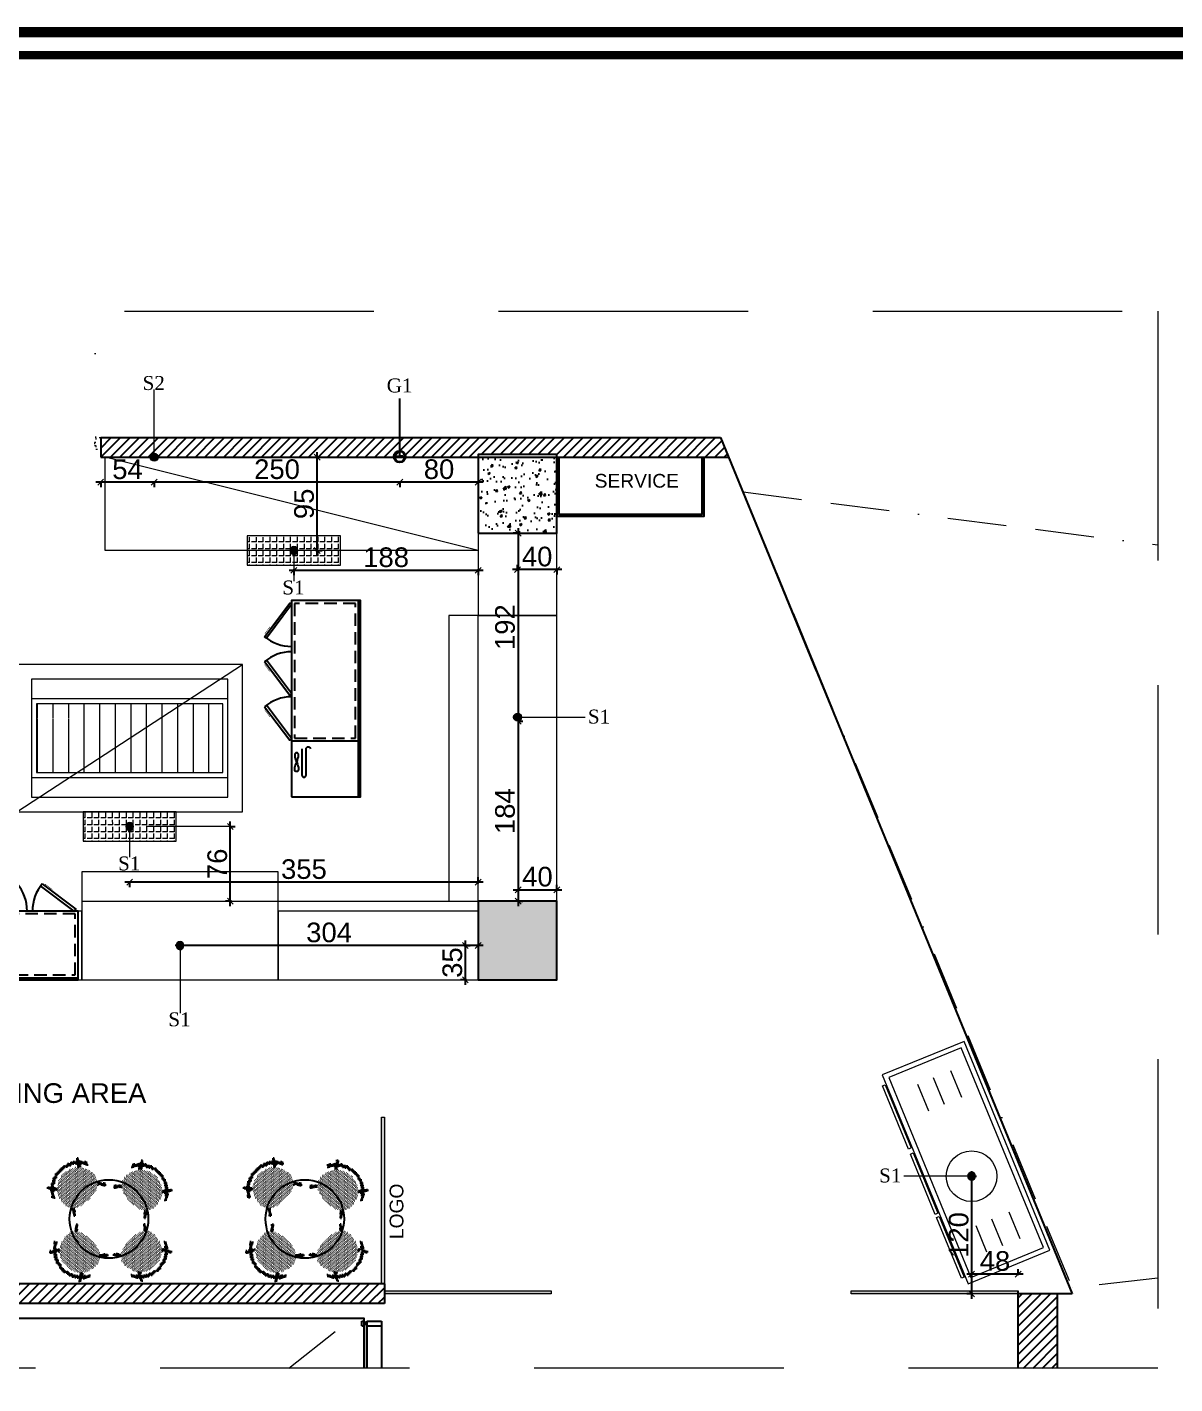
# Model space of a CAD drawing. Header units: millimetres. Extents: x 60271 to 65257, y 2062 to 12046.
# Drawn here: x 61408 to 62577, y 3580 to 4962 of the extents above; entities that cross this region are included whole.
import ezdxf

# ---------------------------------------------------------------- set-up
doc = ezdxf.new("R2010")
doc.units = ezdxf.units.MM
for name, pattern in [('DASHED', [19.05, 12.7, -6.35]), ('DGN Style 1', [9692.577647, 16.127417, -9676.45023]), ('HIDDENX2', [19.05, 12.7, -6.35]), ('OUT LINE BUILDING$0$( Border )', [21, 6, -3, 6, -3, 0, -3])]:
    doc.linetypes.add(name, pattern=pattern)
for name, color, linetype in [('002 Çizgi', 7, 'Continuous'), ('A-AREA-PATT', 1, 'Continuous'), ('A2-1-00-000 - Level 18', 1, 'Continuous'), ('A2-1-00-000 - Level 32', 1, 'Continuous'), ('A2-1-00-000 - Level 9', 1, 'Continuous'), ('COLUMNS', 8, 'Continuous'), ('GAZ', 3, 'Continuous'), ('S2000-024 Gaz Tes İşaretler', 3, 'Continuous')]:
    doc.layers.add(name, color=color, linetype=linetype)
for name, color, linetype, lineweight in [('1 LI object floor plan', 8, 'Continuous', 18), ('312M_Cerceve', 10, 'Continuous', 60), ('312M_Mutfak1', 163, 'Continuous', 18), ('ELK', 1, 'Continuous', 25), ('FURNITURE', 134, 'Continuous', 25), ('HIDDEN', 8, 'OUT LINE BUILDING$0$( Border )', 13), ('p_tarama', 251, 'Continuous', 15), ('p_ölçü', 40, 'Continuous', 15), ('sıhhi', 150, 'Continuous', 9), ('t_mutfak ekipmanları', 167, 'Continuous', 18), ('t_olcu', 40, 'Continuous', 13), ('TXT', 3, 'Continuous', 25)]:
    doc.layers.add(name, color=color, linetype=linetype, lineweight=lineweight)
doc.layers.add('2 F oak 52', color=7, linetype='Continuous', true_color=0xf6d39b)
doc.layers.add('WINDOW', color=7, linetype='Continuous', true_color=0x0059b3)
doc.layers.add('2 FL shadow 5', color=251, linetype='Continuous', lineweight=9, true_color=0x505050)
doc.layers.add('b-furn_Pen_No__118', color=7, linetype='Continuous', lineweight=13, true_color=0x573938)
doc.styles.add('olcu', font='arial.ttf')
doc.styles.add('SAS', font='sanss___.ttf')
doc.styles.add('YAZI', font='times.ttf', dxfattribs={"height": 11})
doc.dimstyles.new('olcu50', dxfattribs={"dimtxt": 20, "dimasz": 6, "dimexe": 5, "dimexo": 0, "dimgap": 3, "dimtad": 1, "dimdec": 0, "dimzin": 12, "dimdsep": 46, "dimtxsty": 'olcu', "dimblk": 'OBLIQUE', "dimcen": 0, "dimdle": 5, "dimclrd": 256, "dimclre": 256, "dimclrt": 256, "dimadec": 0, "dimazin": 0, "dimtfac": 1, "dimtdec": 0, "dimtix": 1, "dimtmove": 2, "dimatfit": 2, "dimfxl": 20, "dimfxlon": 1, "dimtolj": 1, "dimtzin": 0, "dimarcsym": 0})
pattern_1 = [(45, (16396.7055, 8116.4585), (-4.8083261, 4.8083261), [])]
pattern_2 = [(50, (16396.705, 8116.458), (24.386846, -2.133573), [2.55, -28.05]), (355, (16396.705, 8116.458), (-4.717545, 25.574533), [2.04, -22.44]), (100.451444, (16398.738, 8116.28), (19.669301, 23.44096), [2.167167, -23.838832]), (46.1842, (16396.705, 8123.258), (36.286205, -5.627656), [3.825, -42.075]), (96.635635, (16399.73, 8122.79), (31.778506, 33.120032), [3.250752, -35.758268]), (351.18416, (16396.705, 8123.26), (31.778506, 33.120032), [3.06, -33.66]), (21, (16400.105, 8121.558), (20.29484, -13.689042), [2.55, -28.05]), (326, (16400.105, 8121.558), (8.272721, 24.655102), [2.04, -22.44]), (71.451445, (16401.797, 8120.418), (28.567561, 10.966059), [2.167166, -23.838832]), (37.5, (16396.7055, 8116.4585), (0.413435, 11.318391), [0, -22.168, 0, -22.78, 0, -22.525]), (7.5, (16396.705, 8116.458), (8.9443643, 13.4099982), [0, -12.988, 0, -21.658, 0, -8.585]), (327.5, (16389.1235, 8116.4585), (18.1499628, -0.7668656), [0, -8.5, 0, -26.52, 0, -35.19]), (317.5, (16385.723, 8116.458), (19.82833, 3.4035694), [0, -11.05, 0, -17.612, 0, -24.99])]
pattern_3 = [(2e-15, (-15036.3138, -9809.6434), (0.67865625, 1.3573125), [0, -1.3573125])]

# ---------------------------------------------------------------- blocks, each defined once
blk = doc.blocks.new('*U4')
at = {"layer": 'A2-1-00-000 - Level 9', "color": 1, "linetype": 'DGN Style 1', "lineweight": 0}
for p, q in [((452, -372), (452, 486)), ((-500, -384), (-500, -372)), ((-500, -372), (-453, -372)), ((-453, -372), (-453, -418)), ((500, -372), (452, -372)), ((452, -372), (452, -418)), ((500, -384), (500, -372)), ((-500, -486), (-500, -474)), ((-453, -486), (-500, -486)), ((-453, -418), (-438, -418)), ((-438, -448), (-453, -448)), ((-453, -448), (-453, -486)), ((-438, -418), (-438, -448)), ((452, -418), (438, -418)), ((438, -418), (438, -448)), ((438, -448), (452, -448)), ((452, -448), (452, -486)), ((452, -486), (500, -486)), ((500, -486), (500, -474))]:
    blk.add_line(p, q, dxfattribs=at)
blk.add_arc((452, -418), 904, 90, 180, dxfattribs=at)
blk = doc.blocks.new('chr4')
at = {"layer": '2 F oak 52'}
h = blk.add_hatch(dxfattribs=at)
h.set_pattern_fill('DOTS', color=256, scale=0.855, style=0)
h.set_pattern_definition(pattern_3)
h.paths.add_polyline_path([(11054.4, -2964.7, 0.285475), (11028.8, -2979.5, 0.388251), (11031.2, -2981.8, -0.278738), (11054.4, -2967.1, -0.278738), (11077.7, -2981.8, 0.388251), (11080.1, -2979.5, 0.285475)])
h.paths.add_polyline_path([(11073.4, -2975.6, 0.027312), (11071.3, -2973.6), (11069.6, -2976.1, -0.028203), (11071.5, -2978.5)], flags=17)
h.paths.add_polyline_path([(11074.1, -2969.2), (11073, -2970.9, -0.025782), (11075.1, -2972.8), (11076.5, -2970.7, 0.990533)], flags=17)
h.paths.add_polyline_path([(11039.2, -2976.1), (11037.6, -2973.6, 0.027312), (11035.5, -2975.6), (11037.4, -2978.5, -0.028203)], flags=17)
h.paths.add_polyline_path([(11034.8, -2969.2, 0.990533), (11032.4, -2970.7), (11033.7, -2972.8, -0.025782), (11035.9, -2970.9)], flags=17)
h.paths.add_polyline_path([(11072.8, -3001.6, -0.035026), (11071.1, -3003.2), (11072.7, -3005.2, -0.379521), (11074.4, -3003.7)])
h.paths.add_polyline_path([(11075.8, -3004.5, 1.067653), (11073.1, -3006.4), (11075.2, -3008.9, 0.000668), (11075.2, -3008.9, 0.012703), (11075.3, -3009, 0.945767), (11077.4, -3007.1)])
h.paths.add_polyline_path([(11037.7, -3003.2, -0.035026), (11036.1, -3001.6), (11034.5, -3003.7, -0.379521), (11036.1, -3005.2)])
h.paths.add_polyline_path([(11033.1, -3004.5), (11031.5, -3007.1, 0.971423), (11033.6, -3008.9), (11035.8, -3006.4, 1.067653)])
at = {"layer": '2 FL shadow 5'}
h = blk.add_hatch(dxfattribs=at)
h.set_pattern_fill('DOTS', color=256, scale=0.855, style=0)
h.set_pattern_definition(pattern_3)
edge = h.paths.add_edge_path()
edge.add_arc((11055.5, -2932.3), 75.2, 263.3778, 269.2231)
edge.add_arc((11053.4, -2932.3), 75.2, 270.7769, 276.6222)
edge.add_arc((11060.5, -2990.5), 16.5, 275.4895, 321.476)
edge.add_arc((11065, -2993.3), 11.3, 318.0873, 355.5155)
edge.add_arc((11048.1, -2994.2), 28.2, 0.0253, 25.9963)
edge.add_arc((11049.4, -2993.7), 26.8, 26.3351, 40.9939)
edge.add_arc((11054.4, -2993.6), 23.1, 48.8879, 90)
edge.add_arc((11054.4, -2993.6), 23.1, 90, 131.1121)
edge.add_arc((11059.5, -2993.7), 26.8, 139.0061, 153.6649)
edge.add_arc((11060.8, -2994.2), 28.2, 154.0037, 179.9747)
edge.add_arc((11043.8, -2993.3), 11.3, 184.4845, 221.9127)
edge.add_arc((11048.4, -2990.5), 16.5, 218.524, 264.5105)
at = {"layer": '1 LI object floor plan'}
for p, q in [((11034.5, -3003.7), (11036.1, -3001.6)), ((11036.1, -3005.2), (11037.7, -3003.2)), ((11072.7, -3005.2), (11071.1, -3003.2)), ((11074.4, -3003.7), (11072.8, -3001.6))]:
    blk.add_line(p, q, dxfattribs=at)
for centre, start, end in [((11053.5, -2992.7), 128.8296, 134.737), ((11055.4, -2992.7), 45.263, 51.1704)]:
    blk.add_arc(centre, 28, start, end, dxfattribs=at)
blk = doc.blocks.new('188-70')
at = {"layer": '002 Çizgi', "color": 7}
blk.add_line((24.3, -122), (24.3, 78), dxfattribs=at)
for points in [[(-71.3, 41.3), (-45.7, 75.5), (-43.7, 74), (-69.3, 39.7)], [(-43.7, -122), (26.3, -122), (26.3, 78), (-43.7, 78)], [(-71.5, 15.9), (-45.7, -18.2), (-43.7, -16.7), (-69.4, 17.4)], [(-71.5, -30.1), (-45.7, -64.2), (-43.7, -62.6), (-69.4, -28.5)], [(-40.6, -93.6), (-40.5, -92.1), (-40, -90.4), (-39.4, -88.6), (-38.6, -86.6), (-37.9, -84.7), (-37.3, -82.8), (-36.8, -81.1), (-36.6, -79.7), (-36.8, -78.5), (-37.3, -77.7), (-37.9, -77.2), (-38.6, -77), (-39.4, -77.2), (-40, -77.7), (-40.5, -78.5), (-40.6, -79.7), (-40.5, -81.1), (-40, -82.8), (-39.4, -84.7), (-38.6, -86.6), (-37.9, -88.6), (-37.3, -90.4), (-36.8, -92.1), (-36.6, -93.6), (-36.8, -94.7), (-37.3, -95.6), (-37.9, -96.1), (-38.6, -96.2), (-39.4, -96.1), (-40, -95.6), (-40.5, -94.7)]]:
    blk.add_lwpolyline(points, close=True, dxfattribs=at)
at = {"layer": '002 Çizgi', "color": 7, "linetype": 'DASHED'}
blk.add_lwpolyline([(21.3, -62), (21.3, 75), (-40.7, 75), (-40.7, -62)], close=True, dxfattribs=at)
at = {"layer": '002 Çizgi', "color": 7, "const_width": 0.428}
for points in [[(-69.7, 43.5), (-71, 44.5), (-66.7, 50.2), (-65.7, 51.6)], [(-69.8, 13.7), (-71.1, 12.7), (-66.9, 7), (-65.8, 5.6)], [(-69.8, -32.3), (-71.1, -33.3), (-66.9, -39), (-65.8, -40.4)]]:
    blk.add_lwpolyline(points, dxfattribs=at)
at = {"layer": '002 Çizgi', "color": 7}
blk.add_lwpolyline([(24.3, -65), (-43.7, -65)], dxfattribs=at)
for points in [[(-33.3, -73), (-33.3, -99.7, 1), (-29, -99.7)], [(-29, -99.7), (-29, -73, -1), (-24.6, -73)]]:
    blk.add_lwpolyline(points, format="xyb", dxfattribs=at)
for centre, start, end in [((-43.7, 74), 229.755, 270), ((-43.7, -16.7), 90, 130.5092), ((-43.7, -62.6), 90, 130.5092)]:
    blk.add_arc(centre, 42.7, start, end, dxfattribs=at)
blk = doc.blocks.new('23f22323')
at = {"layer": 'p_tarama'}
for p, q in [((61387.1, 9871), (61357.8, 9871)), ((61513, 9871), (61542.3, 9871)), ((61387.1, 9851.8), (61357.8, 9851.8)), ((61513, 9851.8), (61542.3, 9851.8)), ((61387.1, 9834.5), (61357.8, 9834.5)), ((61513, 9834.5), (61542.3, 9834.5))]:
    blk.add_line(p, q, dxfattribs=at)
for points in [[(61335.1, 9804.7), (61565.1, 9804.7), (61565.1, 9894.7), (61335.1, 9894.7)], [(61340.1, 9809.7), (61560.1, 9809.7), (61560.1, 9889.7), (61340.1, 9889.7)], [(61345.4, 9803.6), (61415, 9803.6), (61415, 9800.6), (61345.4, 9800.6)], [(61420.5, 9803.6), (61487, 9803.6), (61487, 9800.6), (61420.5, 9800.6)], [(61490.5, 9803.6), (61557.2, 9803.6), (61557.2, 9800.6), (61490.5, 9800.6)]]:
    blk.add_lwpolyline(points, close=True, dxfattribs=at)
blk.add_circle((61465.1, 9849.7), 25.8, dxfattribs=at)
blk = doc.blocks.new('c43243cc')
at = {"layer": 'sıhhi'}
blk.add_hatch(color=5, dxfattribs=at).paths.add_polyline_path([(149042.4, -426.4, 1), (149050.4, -426.4, 1)])
blk.add_circle((149046.4, -426.4), 4, dxfattribs=at)
blk = doc.blocks.new('A$C45BD7F52')
at = {"layer": 'S2000-024 Gaz Tes İşaretler'}
h = blk.add_hatch(color=256, dxfattribs=at)
h.paths.add_polyline_path([(8, 4, 1), (0, 4, 1)])
h.paths.add_polyline_path([(7.5, 4, 1), (0.5, 4, 1)], flags=16)
for radius in [4, 3.5]:
    blk.add_circle((4, 4), radius, dxfattribs=at)
blk = doc.blocks.new('A$C73223F6F')
at = {"layer": 'GAZ'}
blk.add_hatch(color=256, dxfattribs=at).paths.add_polyline_path([(2.6, 6.8), (2.6, 5.4), (9.4, 5.2), (9.4, 6.6)])
blk.add_lwpolyline([(2.6, 6.8), (9.4, 6.6), (9.4, 5.2), (2.6, 5.4)], close=True, dxfattribs=at)
at = {"layer": 'GAZ', "xscale": 1.499999999995655, "yscale": 1.499999999995655, "zscale": 1.499999999995655, "rotation": 358.3670394844737}
blk.add_blockref('A$C45BD7F52', (-0.2, 0.2), dxfattribs=at)
blk = doc.blocks.new('_OBLIQUE')
at = {"color": 0, "linetype": 'ByBlock'}
blk.add_line((-0.5, -0.5), (0.5, 0.5), dxfattribs=at)
blk = doc.blocks.new('*D70')
at = {"layer": 'Defpoints', "color": 0, "transparency": 16777216}
for p in [(61787.9, 4523.7), (61867.7, 4523.7), (61787.9, 4498.2)]:
    blk.add_point(p, dxfattribs=at)
at = {"layer": 't_olcu', "lineweight": -2, "transparency": 16777216}
for p, q in [((61872.7, 4498.2), (61782.9, 4498.2)), ((61787.9, 4499.4), (61787.9, 4493.2)), ((61867.7, 4499.4), (61867.7, 4493.2))]:
    blk.add_line(p, q, dxfattribs=at)
at = {"layer": 't_olcu', "lineweight": -2, "transparency": 16777216, "xscale": 6, "yscale": 6, "zscale": 6, "rotation": 180}
blk.add_blockref('_OBLIQUE', (61787.9, 4498.2), dxfattribs=at)
at = {"layer": 't_olcu', "lineweight": -2, "transparency": 16777216, "xscale": 6, "yscale": 6, "zscale": 6}
blk.add_blockref('_OBLIQUE', (61867.7, 4498.2), dxfattribs=at)
at = {"layer": 't_olcu', "transparency": 16777216, "insert": (61827.8, 4511.4), "char_height": 20, "attachment_point": 5, "style": 'olcu'}
blk.add_mtext('\\A1;80', dxfattribs=at)
blk = doc.blocks.new('*D71')
at = {"layer": 'Defpoints', "color": 0, "transparency": 16777216}
for p in [(61537.7, 4523.7), (61787.9, 4523.7), (61537.7, 4498.2)]:
    blk.add_point(p, dxfattribs=at)
at = {"layer": 't_olcu', "lineweight": -2, "transparency": 16777216}
for p, q in [((61792.9, 4498.2), (61532.7, 4498.2)), ((61537.7, 4499.4), (61537.7, 4493.2)), ((61787.9, 4499.4), (61787.9, 4493.2))]:
    blk.add_line(p, q, dxfattribs=at)
at = {"layer": 't_olcu', "lineweight": -2, "transparency": 16777216, "xscale": 6, "yscale": 6, "zscale": 6, "rotation": 180}
blk.add_blockref('_OBLIQUE', (61537.7, 4498.2), dxfattribs=at)
at = {"layer": 't_olcu', "lineweight": -2, "transparency": 16777216, "xscale": 6, "yscale": 6, "zscale": 6}
blk.add_blockref('_OBLIQUE', (61787.9, 4498.2), dxfattribs=at)
at = {"layer": 't_olcu', "transparency": 16777216, "insert": (61662.8, 4511.4), "char_height": 20, "attachment_point": 5, "style": 'olcu'}
blk.add_mtext('\\A1;250', dxfattribs=at)
blk = doc.blocks.new('*D72')
at = {"layer": 'Defpoints', "color": 0, "transparency": 16777216}
for p in [(61483.2, 4523.7), (61537.7, 4523.7), (61483.2, 4498.2)]:
    blk.add_point(p, dxfattribs=at)
at = {"layer": 't_olcu', "lineweight": -2, "transparency": 16777216}
for p, q in [((61542.7, 4498.2), (61478.2, 4498.2)), ((61483.2, 4499.4), (61483.2, 4493.2)), ((61537.7, 4499.4), (61537.7, 4493.2))]:
    blk.add_line(p, q, dxfattribs=at)
at = {"layer": 't_olcu', "lineweight": -2, "transparency": 16777216, "xscale": 6, "yscale": 6, "zscale": 6, "rotation": 180}
blk.add_blockref('_OBLIQUE', (61483.2, 4498.2), dxfattribs=at)
at = {"layer": 't_olcu', "lineweight": -2, "transparency": 16777216, "xscale": 6, "yscale": 6, "zscale": 6}
blk.add_blockref('_OBLIQUE', (61537.7, 4498.2), dxfattribs=at)
at = {"layer": 't_olcu', "transparency": 16777216, "insert": (61510.5, 4511.3), "char_height": 20, "attachment_point": 5, "style": 'olcu'}
blk.add_mtext('\\A1;54', dxfattribs=at)
blk = doc.blocks.new('*D73')
at = {"layer": 'Defpoints', "color": 0, "transparency": 16777216}
for p in [(61680, 4523.7), (61703.6, 4523.7), (61680, 4428.7)]:
    blk.add_point(p, dxfattribs=at)
at = {"layer": 't_olcu', "lineweight": -2, "transparency": 16777216}
for p, q in [((61702.4, 4523.7), (61708.6, 4523.7)), ((61703.6, 4423.7), (61703.6, 4528.7)), ((61702.4, 4428.7), (61708.6, 4428.7))]:
    blk.add_line(p, q, dxfattribs=at)
at = {"layer": 't_olcu', "lineweight": -2, "transparency": 16777216, "xscale": 6, "yscale": 6, "zscale": 6}
for p, rotation in [((61703.6, 4523.7), 90), ((61703.6, 4428.7), 270)]:
    blk.add_blockref('_OBLIQUE', p, dxfattribs=dict(at, rotation=rotation))
at = {"layer": 't_olcu', "transparency": 16777216, "insert": (61690.4, 4476.2), "char_height": 20, "attachment_point": 5, "rotation": 90, "style": 'olcu'}
blk.add_mtext('\\A1;95', dxfattribs=at)
blk = doc.blocks.new('*D74')
at = {"layer": 'Defpoints', "color": 0, "transparency": 16777216}
for p in [(61867.7, 4446.4), (61680, 4428.7), (61867.7, 4408.5)]:
    blk.add_point(p, dxfattribs=at)
at = {"layer": 't_olcu', "lineweight": -2, "transparency": 16777216}
for p, q in [((61680, 4409.7), (61680, 4403.5)), ((61867.7, 4409.7), (61867.7, 4403.5)), ((61675, 4408.5), (61872.7, 4408.5))]:
    blk.add_line(p, q, dxfattribs=at)
at = {"layer": 't_olcu', "lineweight": -2, "transparency": 16777216, "xscale": 6, "yscale": 6, "zscale": 6, "rotation": 180}
blk.add_blockref('_OBLIQUE', (61680, 4408.5), dxfattribs=at)
at = {"layer": 't_olcu', "lineweight": -2, "transparency": 16777216, "xscale": 6, "yscale": 6, "zscale": 6}
blk.add_blockref('_OBLIQUE', (61867.7, 4408.5), dxfattribs=at)
at = {"layer": 't_olcu', "transparency": 16777216, "insert": (61773.9, 4421.7), "char_height": 20, "attachment_point": 5, "style": 'olcu'}
blk.add_mtext('\\A1;188', dxfattribs=at)
blk = doc.blocks.new('*D75')
at = {"layer": 'Defpoints', "color": 0, "transparency": 16777216}
for p in [(61947.7, 4446.4), (61907.7, 4409.2), (61907.7, 4254.9)]:
    blk.add_point(p, dxfattribs=at)
at = {"layer": 't_olcu', "lineweight": -2, "transparency": 16777216}
for p, q in [((61952.7, 4409.2), (61902.7, 4409.2)), ((61907.7, 4408), (61907.7, 4414.2)), ((61947.7, 4410.5), (61947.7, 4404.2))]:
    blk.add_line(p, q, dxfattribs=at)
at = {"layer": 't_olcu', "lineweight": -2, "transparency": 16777216, "xscale": 6, "yscale": 6, "zscale": 6, "rotation": 180}
blk.add_blockref('_OBLIQUE', (61907.7, 4409.2), dxfattribs=at)
at = {"layer": 't_olcu', "lineweight": -2, "transparency": 16777216, "xscale": 6, "yscale": 6, "zscale": 6}
blk.add_blockref('_OBLIQUE', (61947.7, 4409.2), dxfattribs=at)
at = {"layer": 't_olcu', "transparency": 16777216, "insert": (61927.7, 4422.4), "char_height": 20, "attachment_point": 5, "style": 'olcu'}
blk.add_mtext('\\A1;40', dxfattribs=at)
blk = doc.blocks.new('*D76')
at = {"layer": 'Defpoints', "color": 0, "transparency": 16777216}
for p in [(61947.7, 4446.4), (61907.7, 4254.9), (61908.3, 4254.9)]:
    blk.add_point(p, dxfattribs=at)
at = {"layer": 't_olcu', "lineweight": -2, "transparency": 16777216}
for p, q in [((61908.3, 4451.4), (61908.3, 4249.9)), ((61909.5, 4446.4), (61903.3, 4446.4)), ((61907.7, 4254.9), (61913.3, 4254.9))]:
    blk.add_line(p, q, dxfattribs=at)
at = {"layer": 't_olcu', "lineweight": -2, "transparency": 16777216, "xscale": 6, "yscale": 6, "zscale": 6}
for p, rotation in [((61908.3, 4446.4), 90), ((61908.3, 4254.9), 270)]:
    blk.add_blockref('_OBLIQUE', p, dxfattribs=dict(at, rotation=rotation))
at = {"layer": 't_olcu', "transparency": 16777216, "insert": (61895.1, 4350.6), "char_height": 20, "attachment_point": 5, "rotation": 90, "style": 'olcu'}
blk.add_mtext('\\A1;192', dxfattribs=at)
blk = doc.blocks.new('*D77')
at = {"layer": 'Defpoints', "color": 0, "transparency": 16777216}
for p in [(61907.7, 4254.9), (61907.7, 4071.4), (61908.3, 4071.4)]:
    blk.add_point(p, dxfattribs=at)
at = {"layer": 't_olcu', "lineweight": -2, "transparency": 16777216}
for p, q in [((61908.3, 4259.9), (61908.3, 4066.4)), ((61907.7, 4254.9), (61913.3, 4254.9)), ((61907.7, 4071.4), (61913.3, 4071.4))]:
    blk.add_line(p, q, dxfattribs=at)
at = {"layer": 't_olcu', "lineweight": -2, "transparency": 16777216, "xscale": 6, "yscale": 6, "zscale": 6}
for p, rotation in [((61908.3, 4254.9), 90), ((61908.3, 4071.4), 270)]:
    blk.add_blockref('_OBLIQUE', p, dxfattribs=dict(at, rotation=rotation))
at = {"layer": 't_olcu', "transparency": 16777216, "insert": (61895.1, 4163.1), "char_height": 20, "attachment_point": 5, "rotation": 90, "style": 'olcu'}
blk.add_mtext('\\A1;184', dxfattribs=at)
blk = doc.blocks.new('*D78')
at = {"layer": 'Defpoints', "color": 0, "transparency": 16777216}
for p in [(61908.3, 4258.9), (61947.7, 4083.1), (61947.7, 4071.4)]:
    blk.add_point(p, dxfattribs=at)
at = {"layer": 't_olcu', "lineweight": -2, "transparency": 16777216}
for p, q in [((61903.3, 4083.1), (61952.7, 4083.1)), ((61908.3, 4084.4), (61908.3, 4078.1)), ((61947.7, 4081.9), (61947.7, 4088.1))]:
    blk.add_line(p, q, dxfattribs=at)
at = {"layer": 't_olcu', "lineweight": -2, "transparency": 16777216, "xscale": 6, "yscale": 6, "zscale": 6, "rotation": 180}
blk.add_blockref('_OBLIQUE', (61908.3, 4083.1), dxfattribs=at)
at = {"layer": 't_olcu', "lineweight": -2, "transparency": 16777216, "xscale": 6, "yscale": 6, "zscale": 6}
blk.add_blockref('_OBLIQUE', (61947.7, 4083.1), dxfattribs=at)
at = {"layer": 't_olcu', "transparency": 16777216, "insert": (61928, 4096.3), "char_height": 20, "attachment_point": 5, "style": 'olcu'}
blk.add_mtext('\\A1;40', dxfattribs=at)
blk = doc.blocks.new('*D79')
at = {"layer": 'Defpoints', "color": 0, "transparency": 16777216}
for p in [(61564, 4026.4), (61564, 4026.2), (61867.7, 4031.4)]:
    blk.add_point(p, dxfattribs=at)
at = {"layer": 't_olcu', "lineweight": -2, "transparency": 16777216}
for p, q in [((61872.7, 4026.2), (61559, 4026.2)), ((61564, 4026.4), (61564, 4021.2)), ((61867.7, 4027.5), (61867.7, 4021.2))]:
    blk.add_line(p, q, dxfattribs=at)
at = {"layer": 't_olcu', "lineweight": -2, "transparency": 16777216, "xscale": 6, "yscale": 6, "zscale": 6, "rotation": 180}
blk.add_blockref('_OBLIQUE', (61564, 4026.2), dxfattribs=at)
at = {"layer": 't_olcu', "lineweight": -2, "transparency": 16777216, "xscale": 6, "yscale": 6, "zscale": 6}
blk.add_blockref('_OBLIQUE', (61867.7, 4026.2), dxfattribs=at)
at = {"layer": 't_olcu', "transparency": 16777216, "insert": (61715.8, 4039.5), "char_height": 20, "attachment_point": 5, "style": 'olcu'}
blk.add_mtext('\\A1;304', dxfattribs=at)
blk = doc.blocks.new('*D80')
at = {"layer": 'Defpoints', "color": 0, "transparency": 16777216}
for p in [(61564, 4026.4), (61854.6, 4026.4), (61867.7, 3991.4)]:
    blk.add_point(p, dxfattribs=at)
at = {"layer": 't_olcu', "lineweight": -2, "transparency": 16777216}
for p, q in [((61853.4, 4026.4), (61859.6, 4026.4)), ((61854.6, 3986.4), (61854.6, 4031.4)), ((61855.9, 3991.4), (61849.6, 3991.4))]:
    blk.add_line(p, q, dxfattribs=at)
at = {"layer": 't_olcu', "lineweight": -2, "transparency": 16777216, "xscale": 6, "yscale": 6, "zscale": 6}
for p, rotation in [((61854.6, 4026.4), 90), ((61854.6, 3991.4), 270)]:
    blk.add_blockref('_OBLIQUE', p, dxfattribs=dict(at, rotation=rotation))
at = {"layer": 't_olcu', "transparency": 16777216, "insert": (61841.4, 4008.9), "char_height": 20, "attachment_point": 5, "rotation": 90, "style": 'olcu'}
blk.add_mtext('\\A1;35', dxfattribs=at)
blk = doc.blocks.new('*D81')
at = {"layer": 'Defpoints', "color": 0, "transparency": 16777216}
for p in [(61512.7, 4147.5), (61512.7, 4090.8), (61867.7, 4071.4)]:
    blk.add_point(p, dxfattribs=at)
at = {"layer": 't_olcu', "lineweight": -2, "transparency": 16777216}
for p, q in [((61512.7, 4092), (61512.7, 4085.8)), ((61867.7, 4089.5), (61867.7, 4095.8)), ((61872.7, 4090.8), (61507.7, 4090.8))]:
    blk.add_line(p, q, dxfattribs=at)
at = {"layer": 't_olcu', "lineweight": -2, "transparency": 16777216, "xscale": 6, "yscale": 6, "zscale": 6, "rotation": 180}
blk.add_blockref('_OBLIQUE', (61512.7, 4090.8), dxfattribs=at)
at = {"layer": 't_olcu', "lineweight": -2, "transparency": 16777216, "xscale": 6, "yscale": 6, "zscale": 6}
blk.add_blockref('_OBLIQUE', (61867.7, 4090.8), dxfattribs=at)
at = {"layer": 't_olcu', "transparency": 16777216, "insert": (61690.2, 4104), "char_height": 20, "attachment_point": 5, "style": 'olcu'}
blk.add_mtext('\\A1;355', dxfattribs=at)
blk = doc.blocks.new('*D82')
at = {"layer": 'Defpoints', "color": 0, "transparency": 16777216}
for p in [(61512.7, 4147.5), (61615.2, 4147.5), (61867.7, 4071.4)]:
    blk.add_point(p, dxfattribs=at)
at = {"layer": 't_olcu', "lineweight": -2, "transparency": 16777216}
for p, q in [((61613.9, 4147.5), (61620.2, 4147.5)), ((61615.2, 4066.4), (61615.2, 4152.5)), ((61616.4, 4071.4), (61610.2, 4071.4))]:
    blk.add_line(p, q, dxfattribs=at)
at = {"layer": 't_olcu', "lineweight": -2, "transparency": 16777216, "xscale": 6, "yscale": 6, "zscale": 6}
for p, rotation in [((61615.2, 4147.5), 90), ((61615.2, 4071.4), 270)]:
    blk.add_blockref('_OBLIQUE', p, dxfattribs=dict(at, rotation=rotation))
at = {"layer": 't_olcu', "transparency": 16777216, "insert": (61602, 4109.5), "char_height": 20, "attachment_point": 5, "rotation": 90, "style": 'olcu'}
blk.add_mtext('\\A1;76', dxfattribs=at)
blk = doc.blocks.new('*D99')
at = {"layer": 'Defpoints', "color": 0, "transparency": 16777216}
for p in [(62370.2, 3791.3), (62370.2, 3691.6), (62417.7, 3671.4)]:
    blk.add_point(p, dxfattribs=at)
at = {"layer": 't_olcu', "lineweight": -2, "transparency": 16777216}
for p, q in [((62422.7, 3691.6), (62365.2, 3691.6)), ((62370.2, 3692.9), (62370.2, 3686.6)), ((62417.7, 3690.4), (62417.7, 3696.6))]:
    blk.add_line(p, q, dxfattribs=at)
at = {"layer": 't_olcu', "lineweight": -2, "transparency": 16777216, "xscale": 6, "yscale": 6, "zscale": 6, "rotation": 180}
blk.add_blockref('_OBLIQUE', (62370.2, 3691.6), dxfattribs=at)
at = {"layer": 't_olcu', "lineweight": -2, "transparency": 16777216, "xscale": 6, "yscale": 6, "zscale": 6}
blk.add_blockref('_OBLIQUE', (62417.7, 3691.6), dxfattribs=at)
at = {"layer": 't_olcu', "transparency": 16777216, "insert": (62394, 3704.8), "char_height": 20, "attachment_point": 5, "style": 'olcu'}
blk.add_mtext('\\A1;48', dxfattribs=at)
blk = doc.blocks.new('*D100')
at = {"layer": 'Defpoints', "color": 0, "transparency": 16777216}
for p in [(62370.2, 3791.3), (62370.3, 3791.3), (62417.7, 3671.4)]:
    blk.add_point(p, dxfattribs=at)
at = {"layer": 't_olcu', "lineweight": -2, "transparency": 16777216}
for p, q in [((62370.2, 3791.3), (62375.3, 3791.3)), ((62370.3, 3666.4), (62370.3, 3796.3)), ((62371.6, 3671.4), (62365.3, 3671.4))]:
    blk.add_line(p, q, dxfattribs=at)
at = {"layer": 't_olcu', "lineweight": -2, "transparency": 16777216, "xscale": 6, "yscale": 6, "zscale": 6}
for p, rotation in [((62370.3, 3791.3), 90), ((62370.3, 3671.4), 270)]:
    blk.add_blockref('_OBLIQUE', p, dxfattribs=dict(at, rotation=rotation))
at = {"layer": 't_olcu', "transparency": 16777216, "insert": (62357.1, 3731.4), "char_height": 20, "attachment_point": 5, "rotation": 90, "style": 'olcu'}
blk.add_mtext('\\A1;120', dxfattribs=at)

msp = doc.modelspace()

# ---------------------------------------------------------------- hatches: boundary and pattern name
at = {"layer": 'COLUMNS', "ltscale": 10}
h = msp.add_hatch(dxfattribs=at)
h.set_pattern_fill('ANSI31', color=256, scale=54.4)
h.set_pattern_definition(pattern_1)
h.paths.add_polyline_path([(61483.2, 4543.7), (61483.2, 4523.7), (61867.7, 4523.7), (61867.7, 4526.4), (61947.7, 4526.4), (61947.7, 4523.7), (62122.6, 4523.7), (62114.4, 4543.7)])
h.paths.add_polyline_path([(61383.2, 4523.7), (61383.2, 4543.7), (60828.2, 4543.7), (60828.2, 4523.7)])
at = {"layer": 'COLUMNS', "ltscale": 3}
h = msp.add_hatch(dxfattribs=at)
h.set_pattern_fill('AR-CONC', color=256, scale=3.4)
h.set_pattern_definition(pattern_2)
h.paths.add_polyline_path([(61947.7, 4523.7), (61867.7, 4523.7), (61867.7, 4446.4), (61947.7, 4446.4)])
h = msp.add_hatch(dxfattribs=at)
h.set_pattern_fill('AR-CONC', color=256, scale=3.4)
h.set_pattern_definition(pattern_2)
h.paths.add_polyline_path([(60947.7, 4071.4), (60867.7, 4071.4), (60867.7, 3991.4), (60947.7, 3991.4)])
h.paths.add_polyline_path([(61947.7, 4071.4), (61868.4, 4071.4), (61868.4, 3991.4), (61947.7, 3991.4)])
h = msp.add_hatch(color=256, dxfattribs=at)
h.dxf.hatch_style = 1
h.paths.add_polyline_path([(61772.1, 3851.5), (61769.1, 3851.5), (61769.1, 3681.5), (61772.1, 3681.5)])
at = {"layer": 'COLUMNS', "ltscale": 10}
h = msp.add_hatch(dxfattribs=at)
h.set_pattern_fill('ANSI31', color=256, scale=54.4)
h.set_pattern_definition(pattern_1)
h.paths.add_polyline_path([(61305.2, 3681.5), (61305.2, 3661.5), (61772.1, 3661.5), (61772.1, 3681.5)])
at = {"layer": 'COLUMNS', "ltscale": 3}
h = msp.add_hatch(color=256, dxfattribs=at)
h.dxf.hatch_style = 1
h.paths.add_polyline_path([(61942.1, 3671.4), (61942.1, 3674.4), (61772.1, 3674.4), (61772.1, 3671.4)])
h = msp.add_hatch(color=256, dxfattribs=at)
h.dxf.hatch_style = 1
h.paths.add_polyline_path([(61942.1, 3671.4), (61942.1, 3674.4), (61772.1, 3674.4), (61772.1, 3671.4)])
h = msp.add_hatch(color=256, dxfattribs=at)
h.dxf.hatch_style = 1
h.paths.add_polyline_path([(62417.7, 3671.4), (62417.7, 3674.4), (62247.7, 3674.4), (62247.7, 3671.4)])
at = {"layer": 'COLUMNS', "ltscale": 10}
h = msp.add_hatch(dxfattribs=at)
h.set_pattern_fill('ANSI31', color=256, scale=54.4)
h.set_pattern_definition([(45, (20909.5166, 5366.707), (-4.8083261, 4.8083261), [])])
h.paths.add_polyline_path([(62417.7, 3595.8), (62457.7, 3595.8), (62457.7, 3671.4), (62417.7, 3671.4)])
at = {"layer": 't_mutfak ekipmanları'}
h = msp.add_hatch(dxfattribs=at)
h.set_pattern_fill('ANGLE', color=256, angle=450.0145)
h.set_pattern_definition([(90.01446, (58619.275, -3666.017), (-6.985, -0.001763), [5.08, -1.905]), (180.01446, (58619.275, -3666.017), (0.001763, -6.985), [5.08, -1.905])])
h.paths.add_polyline_path([(61632.5, 4413.7), (61632.5, 4443.7), (61727.5, 4443.7), (61727.5, 4413.7)])
h = msp.add_hatch(dxfattribs=at)
h.set_pattern_fill('ANSI31', color=0, scale=5, angle=225, style=0)
h.set_pattern_definition([(270, (69959.612, -130084.296), (15.875, -4e-15), [])])
h.paths.add_polyline_path([(61607.7, 4202.5), (61607.7, 4257.5), (61417.7, 4257.5), (61417.7, 4202.5)])
h.paths.add_polyline_path([(61607.7, 4257.5), (61607.7, 4272.5), (61417.7, 4272.5), (61417.7, 4258.2)])
h = msp.add_hatch(dxfattribs=at)
h.set_pattern_fill('ANGLE', color=256, angle=450.0145)
h.set_pattern_definition([(90.01446, (58451.975, -3947.159), (-6.985, -0.001763), [5.08, -1.905]), (180.01446, (58451.975, -3947.159), (0.001763, -6.985), [5.08, -1.905])])
h.paths.add_polyline_path([(61465.2, 4132.5), (61465.2, 4162.5), (61560.2, 4162.5), (61560.2, 4132.5)])

# ---------------------------------------------------------------- linework, layer by layer
at = {"layer": '312M_Cerceve', "linetype": 'Continuous'}
msp.add_line((63875.4, 4935), (60298.3, 4935), dxfattribs=at)
at = {"layer": '312M_Cerceve'}
for points, const_width in [([(63897.2, 4956.7), (60276.5, 4956.7), (60276.5, 2066.7), (63897.2, 2066.7)], 10.2), ([(63872.5, 4932.1), (60301.2, 4932.1), (60301.2, 2091.4), (63872.5, 2091.4)], 5.81)]:
    msp.add_lwpolyline(points, close=True, dxfattribs=dict(at, const_width=const_width))
at = {"layer": '312M_Mutfak1'}
for points in [[(61947.7, 4446.4), (61867.7, 4446.4), (61867.7, 4362.4), (61947.7, 4362.4)], [(61260.2, 3991.4), (61464, 3991.4), (61464, 4061.4), (61260.2, 4061.4)], [(61664, 3991.4), (61867.7, 3991.4), (61867.7, 4061.4), (61664, 4061.4)]]:
    msp.add_lwpolyline(points, close=True, dxfattribs=at)
for points in [[(61837.7, 4071.4), (61947.7, 4071.4), (61947.7, 4362.4), (61837.7, 4362.4), (61837.7, 4071.4)], [(61837.7, 4071.4), (61867.7, 4071.4), (61867.7, 4362.4), (61837.7, 4362.4), (61837.7, 4071.4)], [(61664, 4101.4), (61464, 4101.4), (61464, 3991.4), (61664, 3991.4), (61664, 4101.4)], [(61664, 4101.4), (61464, 4101.4), (61464, 4071.4), (61664, 4071.4), (61664, 4101.4)]]:
    msp.add_lwpolyline(points, dxfattribs=at)
at = {"layer": 'A-AREA-PATT', "ltscale": 3}
msp.add_line((61483.2, 4543.7), (61483.2, 4523.7), dxfattribs=at)
at = {"layer": 'A2-1-00-000 - Level 18'}
for p, q in [((61483.2, 4543.7), (61493.9, 4543.7)), ((61483.2, 4543.7), (62114.4, 4543.7)), ((61483.2, 4523.7), (62122.6, 4523.7)), ((61772.1, 3681.5), (61305.2, 3681.5)), ((61772.1, 3681.5), (61772.1, 3661.5)), ((62417.7, 3595.8), (62417.7, 3674.4)), ((62472.7, 3671.4), (62417.7, 3671.4)), ((62457.7, 3595.8), (62457.7, 3671.4)), ((61772.1, 3661.5), (61305.2, 3661.5))]:
    msp.add_line(p, q, dxfattribs=at)
at = {"layer": 'A2-1-00-000 - Level 18', "flags": 128}
msp.add_lwpolyline([(61751.6, 3595.8), (61751.6, 3646.5), (61304.2, 3646.5), (61304.2, 3659), (60853.2, 3659), (60853.2, 3646.5), (60818.2, 3646.5), (60745.5, 3646.5)], dxfattribs=at)
at = {"layer": 'A2-1-00-000 - Level 32'}
for q in [(62211.9, 4306.2), (62472.7, 3671.4)]:
    msp.add_line((62114.4, 4543.7), q, dxfattribs=at)
at = {"layer": 'b-furn_Pen_No__118', "linetype": 'Continuous', "flags": 128}
for points in [[(61769.1, 3681.5), (61769.1, 3851.5), (61772.1, 3851.5), (61772.1, 3681.5)], [(61942.1, 3671.4), (61772.1, 3671.4), (61772.1, 3674.4), (61942.1, 3674.4)], [(61942.1, 3671.4), (61772.1, 3671.4), (61772.1, 3674.4), (61942.1, 3674.4)], [(62417.7, 3671.4), (62247.7, 3671.4), (62247.7, 3674.4), (62417.7, 3674.4)]]:
    msp.add_lwpolyline(points, close=True, dxfattribs=at)
at = {"layer": 'COLUMNS', "ltscale": 3, "flags": 128}
for points in [[(61867.7, 4446.4), (61947.7, 4446.4), (61947.7, 4526.4), (61867.7, 4526.4)], [(61867.7, 3991.4), (61947.7, 3991.4), (61947.7, 4071.4), (61867.7, 4071.4)]]:
    msp.add_lwpolyline(points, close=True, dxfattribs=at)
at = {"layer": 'ELK', "color": 3}
msp.add_line((61787.7, 4525), (61787.7, 4583.6), dxfattribs=at)
at = {"layer": 'FURNITURE', "ltscale": 10}
for points in [[(61947.7, 4523.7), (61947.7, 4463.7), (62097.7, 4463.7), (62097.7, 4523.7)], [(61949.7, 4523.7), (61949.7, 4465.7), (62095.7, 4465.7), (62095.7, 4523.7)]]:
    msp.add_lwpolyline(points, dxfattribs=at)
at = {"layer": 'FURNITURE'}
for centre in [(61491.6, 3747.7), (61691.1, 3747.7)]:
    msp.add_circle(centre, 40, dxfattribs=at)
at = {"layer": 'HIDDEN', "ltscale": 10}
msp.add_line((61674.9, 3595.8), (61739.1, 3646.5), dxfattribs=at)
for points in [[(62211.9, 4308.6), (62137.6, 4488.4), (62211.9, 4478.9)], [(62469.8, 3684.7), (62137.6, 4488.4), (62559.8, 4434.4)], [(62559.8, 3687.3), (62472.7, 3677.8), (62472.7, 3677.8)]]:
    msp.add_lwpolyline(points, dxfattribs=at)
at = {"layer": 'p_tarama', "linetype": 'HIDDENX2', "ltscale": 20}
msp.add_lwpolyline([(60745.5, 4672.4), (62559.8, 4672.4), (62559.8, 3595.8), (60745.5, 3595.8)], close=True, dxfattribs=at)
at = {"layer": 'sıhhi'}
for p, q in [((61537.7, 4523.7), (61537.7, 4592.6)), ((61680, 4428.7), (61680, 4397.4)), ((61907.7, 4258.9), (61976.6, 4258.9)), ((61512.7, 4147.5), (61512.7, 4116.3)), ((61564, 4026.4), (61564, 3957.5)), ((62370.2, 3791.3), (62301.3, 3791.3))]:
    msp.add_line(p, q, dxfattribs=at)
at = {"layer": 't_mutfak ekipmanları'}
for p, q in [((61867.7, 4428.7), (61487.7, 4523.7)), ((61397.7, 4162.5), (61627.7, 4312.5))]:
    msp.add_line(p, q, dxfattribs=at)
for points in [[(61487.7, 4523.7), (61867.7, 4523.7), (61867.7, 4428.7), (61487.7, 4428.7)], [(61632.5, 4443.7), (61632.5, 4413.7), (61727.5, 4413.7), (61727.5, 4443.7)], [(61397.7, 4162.5), (61627.7, 4162.5), (61627.7, 4312.5), (61397.7, 4312.5)], [(61412.7, 4177.5), (61612.7, 4177.5), (61612.7, 4297.5), (61412.7, 4297.5)], [(61465.2, 4162.5), (61465.2, 4132.5), (61560.2, 4132.5), (61560.2, 4162.5)]]:
    msp.add_lwpolyline(points, close=True, dxfattribs=at)
at = {"layer": 't_mutfak ekipmanları', "color": 0}
for points in [[(61612.7, 4197.5), (61612.7, 4277.5), (61412.7, 4277.5), (61412.7, 4197.5)], [(61607.7, 4202.5), (61607.7, 4272.5), (61417.7, 4272.5), (61417.7, 4202.5)]]:
    msp.add_lwpolyline(points, close=True, dxfattribs=at)
at = {"layer": 't_olcu'}
for p, q in [((61615.2, 4147.5), (61529.5, 4147.5)), ((61615.2, 4071.4), (61847.1, 4071.4))]:
    msp.add_line(p, q, dxfattribs=at)
at = {"layer": 'WINDOW', "ltscale": 10}
for p, q in [((61749.1, 3646.5), (61304.2, 3646.5)), ((61749.1, 3638.7), (61749.1, 3643.7)), ((61749.1, 3643.7), (61751.6, 3643.7)), ((61749.1, 3638.7), (61751.6, 3638.7)), ((61751.6, 3643.7), (61751.6, 3595.8)), ((61754.1, 3642.2), (61751.6, 3642.2)), ((61754.1, 3640.2), (61751.6, 3640.2)), ((61754.1, 3643.7), (61754.1, 3595.8)), ((61754.1, 3643.7), (61769.1, 3643.7)), ((61754.1, 3638.7), (61769.1, 3638.7)), ((61769.1, 3643.7), (61769.1, 3595.8))]:
    msp.add_line(p, q, dxfattribs=at)

# ---------------------------------------------------------------- block references
for p, rotation in [((67164, -6217.2), 135), ((71455.9, 9416.6), 224.9999999999999), ((67363.5, -6217.2), 135), ((71655.5, 9416.6), 224.9999999999999)]:
    msp.add_blockref('chr4', p, dxfattribs=dict(rotation=rotation))
at = {"layer": 'A2-1-00-000 - Level 9', "extrusion": (0, 0, -1), "xscale": -0.1, "yscale": 0.1, "zscale": 0.1, "rotation": 359.9999999733196}
msp.add_blockref('*U4', (-61433.2, 4580.5), dxfattribs=at)
at = {"layer": 'FURNITURE', "rotation": 45}
for p in [(51528.1, -1922.2), (51727.6, -1922.2)]:
    msp.add_blockref('chr4', p, dxfattribs=at)
at = {"layer": 'FURNITURE', "xscale": -1, "rotation": 315}
for p in [(71456.5, -1924.7), (71656, -1924.7)]:
    msp.add_blockref('chr4', p, dxfattribs=at)
at = {"layer": 'GAZ', "color": 3, "rotation": 8.454303259601529}
msp.add_blockref('A$C73223F6F', (61782.7, 4517.5), dxfattribs=at)
at = {"layer": 'p_ölçü', "rotation": 292.3338575578061}
msp.add_blockref('23f22323', (29902.5, 56902.7), dxfattribs=at)
at = {"layer": 'sıhhi'}
for p, rotation in [((210584.1, 4097.3), 180), ((61481.4, -144787.5), 90.00000000000001)]:
    msp.add_blockref('c43243cc', p, dxfattribs=dict(at, rotation=rotation))
at = {"layer": 'sıhhi', "xscale": -1}
for p in [(210726.4, 4855), (210559.1, 4573.9), (210610.4, 4452.7)]:
    msp.add_blockref('c43243cc', p, dxfattribs=at)
at = {"layer": 'sıhhi', "xscale": -1, "rotation": 270}
msp.add_blockref('c43243cc', (62796.6, -145255.1), dxfattribs=at)
at = {"layer": 't_mutfak ekipmanları'}
msp.add_blockref('188-70', (61721.4, 4299.6), dxfattribs=at)
at = {"layer": 't_mutfak ekipmanları', "rotation": 270}
msp.add_blockref('188-70', (61382.3, 4017.7), dxfattribs=at)

# ---------------------------------------------------------------- texts
at = {"layer": 'GAZ', "style": 'YAZI'}
msp.add_text('G1', height=14.2, dxfattribs=at).set_placement((61774.5, 4589.7, 0))
at = {"layer": 'sıhhi', "style": 'YAZI'}
for s, p in [('S2', (61525.9, 4592.2, 0)), ('S1', (61668.2, 4383.9, 0)), ('S1', (61979.4, 4252.4, 0)), ('S1', (61500.9, 4102.8, 0)), ('S1', (61552.1, 3944, 0)), ('S1', (62276, 3784.9, 0))]:
    msp.add_text(s, height=14.2, dxfattribs=at).set_placement(p)
at = {"layer": 'TXT', "attachment_point": 4, "style": 'SAS'}
for s, insert, char_height, width in [('{\\fArial|b0|i0|c0|p34;SERVICE}', (61986.3, 4499.6), 14, 591.311), ('{\\fArial|b0|i0|c0|p34;DINING AREA}', (61348.1, 3875.8), 20, 844.73)]:
    msp.add_mtext(s, dxfattribs=dict(at, insert=insert, char_height=char_height, width=width))
at = {"layer": 'TXT', "insert": (61784.6, 3727.2), "char_height": 14, "width": 591.311, "attachment_point": 4, "rotation": 90, "style": 'SAS'}
msp.add_mtext('{\\fArial|b0|i0|c0|p34;LOGO}', dxfattribs=at)

# ---------------------------------------------------------------- dimensions: what is measured, and where the dimension line sits
at = {"layer": 't_olcu'}
for base, p1, p2, picture, middle in [((61483.2334, 4498.1533), (61537.7221, 4523.6856), (61483.2334, 4523.6856), '*D72', (61510.4778, 4511.3239)), ((61537.7, 4498.2), (61787.9, 4523.7), (61537.7, 4523.7), '*D71', (61662.8, 4511.4)), ((61787.9, 4498.2), (61867.7, 4523.7), (61787.9, 4523.7), '*D70', (61827.8, 4511.4)), ((61867.7, 4408.5), (61680, 4428.7), (61867.7, 4446.4), '*D74', (61773.9, 4421.7)), ((61907.7, 4409.2), (61947.7, 4446.4), (61907.7, 4254.9), '*D75', (61927.7, 4422.4)), ((61512.7, 4090.8), (61867.7, 4071.4), (61512.7, 4147.5), '*D81', (61690.2, 4104)), ((61564, 4026.2), (61867.7, 4031.4), (61564, 4026.4), '*D79', (61715.8, 4039.5)), ((62370.2154, 3691.6252), (62417.7221, 3671.3774), (62370.2154, 3791.3475), '*D99', (62393.9687, 3704.8367))]:
    dim = msp.add_linear_dim(base=base, p1=p1, p2=p2, dimstyle='olcu50', override={"dimfxl": 1.25}, dxfattribs=at)
    dim.commit()
    dim.dimension.update_dxf_attribs({"geometry": picture, "text_midpoint": middle})
for base, p1, p2, picture, middle in [((61703.6, 4523.7), (61680, 4428.7), (61680, 4523.7), '*D73', (61690.4, 4476.2)), ((61908.287756, 4254.8773973), (61947.7221131, 4446.3773973), (61907.7221131, 4254.8773973), '*D76', (61895.0762962, 4350.6273973)), ((61908.287756, 4071.3773973), (61907.7221131, 4254.8773973), (61907.7221131, 4071.3773973), '*D77', (61895.0762962, 4163.1273973)), ((61615.2, 4147.5), (61867.7, 4071.4), (61512.7, 4147.5), '*D82', (61602, 4109.5)), ((61854.6, 4026.4), (61867.7, 3991.4), (61564, 4026.4), '*D80', (61841.4, 4008.9)), ((62370.3, 3791.3), (62417.7, 3671.4), (62370.2, 3791.3), '*D100', (62357.1, 3731.4))]:
    dim = msp.add_linear_dim(base=base, p1=p1, p2=p2, angle=90, dimstyle='olcu50', override={"dimfxl": 1.25}, dxfattribs=at)
    dim.commit()
    dim.dimension.update_dxf_attribs({"geometry": picture, "text_midpoint": middle})
dim = msp.add_linear_dim(base=(61947.7, 4083.1), p1=(61908.3, 4258.9), p2=(61947.7, 4071.4), text='40', dimstyle='olcu50', override={"dimfxl": 1.25}, dxfattribs=at)
dim.commit()
dim.dimension.update_dxf_attribs({"geometry": '*D78', "text_midpoint": (61928, 4096.3)})

doc.saveas('drawing.dxf')
